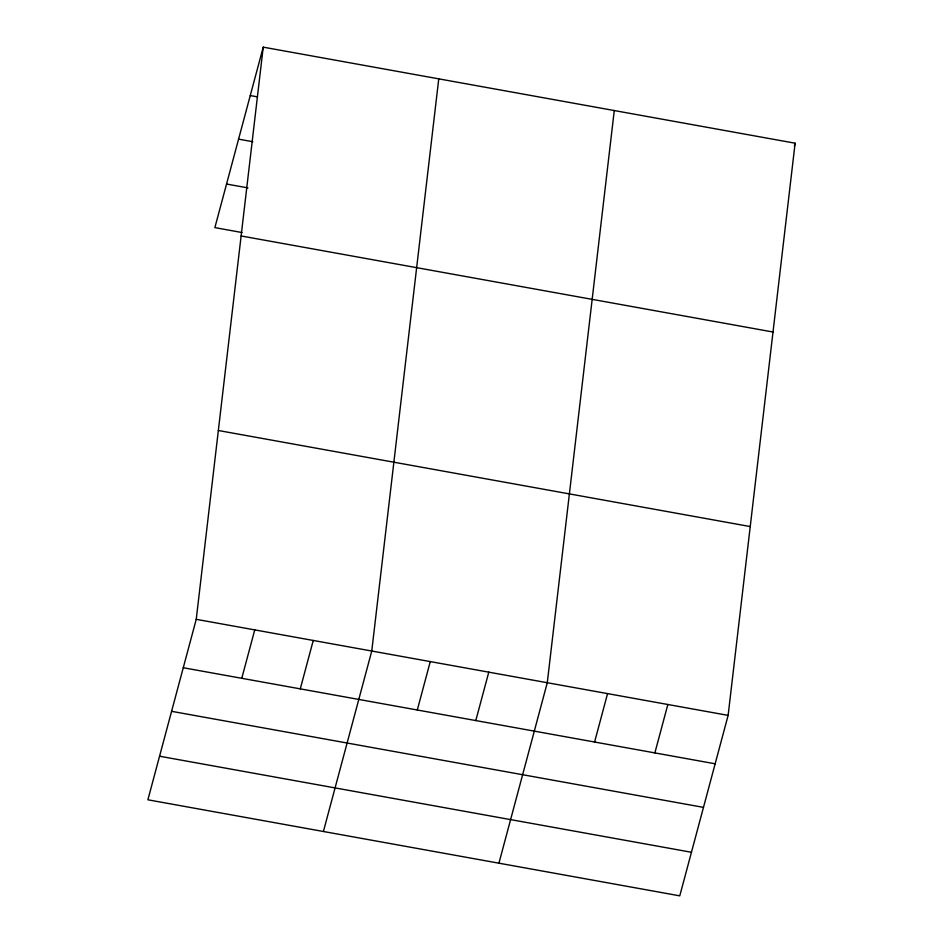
<?xml version="1.0" encoding="UTF-8"?>
<svg xmlns="http://www.w3.org/2000/svg" width="943" height="943" viewBox="0 0 943 943"><rect width="100%" height="100%" fill="white"/><g stroke="black" fill="none" stroke-linecap="round" stroke-linejoin="round"><path stroke-width="1.41" d="M196.238 619.327L263.227 47.15L795.114 143.206L728.126 715.383L679.773 895.85L147.886 799.794L196.238 619.327L728.126 715.383M438.754 78.847L371.766 651.024L323.402 831.49M614.27 110.543L547.282 682.72L498.93 863.187M263.227 47.15L214.874 227.617L241.986 232.52M241.773 678.3L254.751 629.889M300.287 688.861L313.253 640.45M417.301 709.996L430.267 661.585M475.802 720.57L488.78 672.159M594.597 742.023L607.563 693.6M794.371 145.976L795.114 143.206M654.878 752.903L667.844 704.492M250.26 95.561L257.392 96.846M238.579 139.14L252.854 141.721M226.544 184.038L247.95 187.905M241.125 235.962L773.012 332.019M218.352 430.503L750.239 526.559M183.272 667.738L715.159 763.795M171.591 711.317L703.478 807.373M159.556 756.215L691.455 852.272"/></g></svg>
